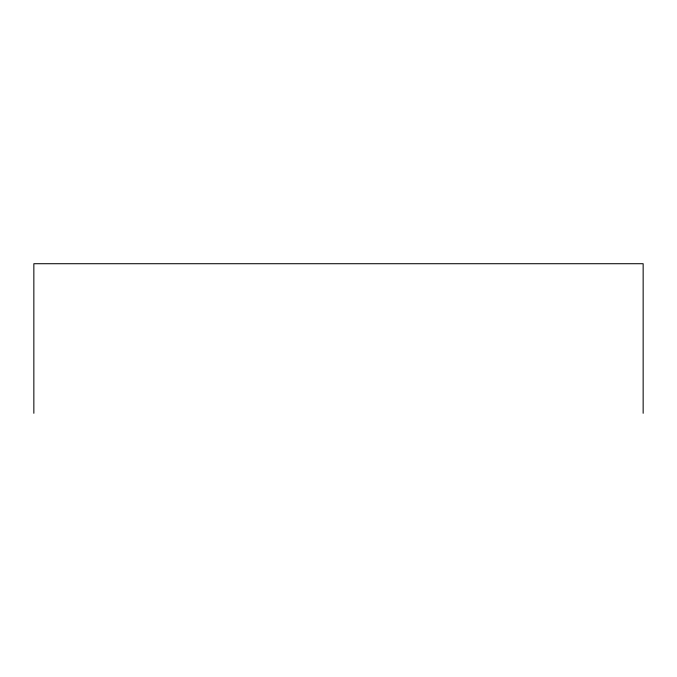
<?xml version="1.0" encoding="UTF-8"?>
<svg xmlns="http://www.w3.org/2000/svg" width="677" height="677" viewBox="0 0 677 677"><rect width="100%" height="100%" fill="white"/><g stroke="black" fill="none" stroke-linecap="round" stroke-linejoin="round"><path stroke-width="1.02" d="M643.15 413.283L643.15 263.717L33.85 263.717L33.85 413.283"/></g></svg>
